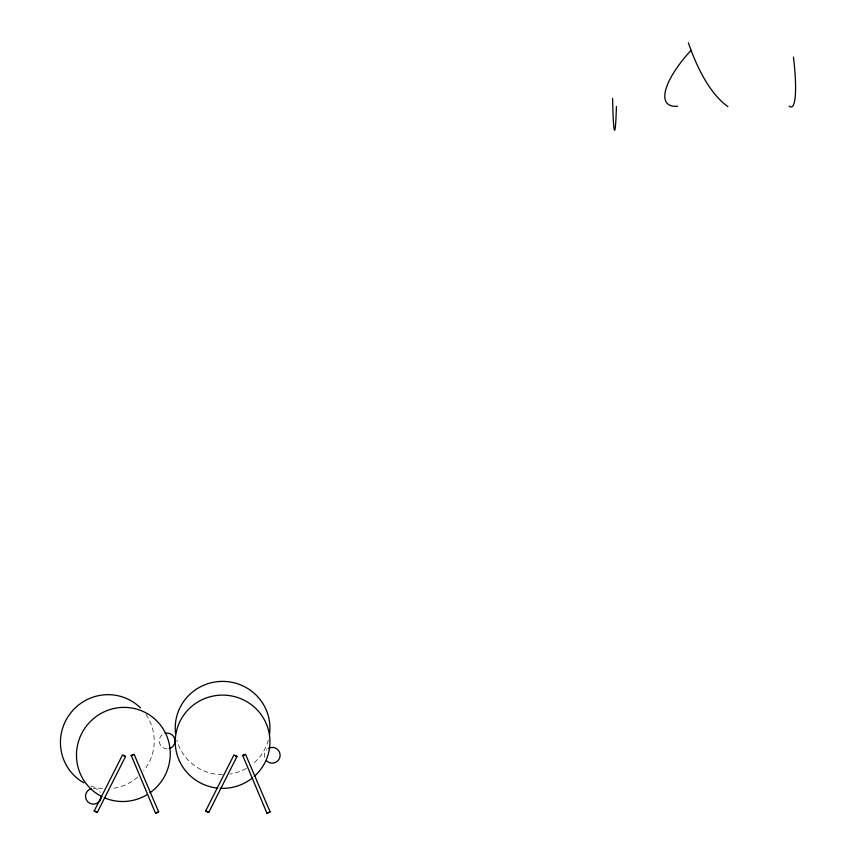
<?xml version="1.0" encoding="UTF-8"?>
<svg xmlns="http://www.w3.org/2000/svg" width="856" height="856" viewBox="0 0 856 856"><rect width="100%" height="100%" fill="white"/><g stroke="black" fill="none" stroke-linecap="round" stroke-linejoin="round"><path stroke-width="0.64" stroke-dasharray="4.28 3.21" d="M264.611 757.325A7.897 7.897 0 0 1 266.655 749.696M167.134 748.872A7.897 7.897 0 0 1 165.09 733.357M93.422 788.365A7.897 7.897 0 0 1 100.259 792.314M268.324 740.098A47.358 46.631 0 0 1 252.392 764.258M246.261 768.41A47.358 46.631 0 0 1 229.996 774.081M222.581 774.659A47.358 46.631 0 0 1 176.85 740.098M145.98 714.482A47.358 46.599 -51.6 0 1 143.765 770.775M137.795 777.023A47.358 46.599 -51.6 0 1 111.002 788.59M102.442 788.611A47.358 46.599 -51.6 0 1 90.533 785.926"/><path stroke-width="1.28" d="M94.235 810.932L122.504 754.949L123.906 755.452L125.543 756.49L97.274 812.472L94.235 810.932L97.274 812.472M205.675 810.932L233.945 754.949L235.346 755.452L236.984 756.49L208.714 812.472L205.675 810.932L208.714 812.472M236.962 756.533L235.165 755.837M130.904 755.581L134.071 754.264L158.638 811.841L157.418 812.579L155.482 813.157L131.332 755.57M155.482 813.157L158.638 811.841M242.344 755.581L245.512 754.264L270.079 811.841L268.859 812.579L266.954 813.2L242.772 755.57M266.954 813.2L270.079 811.841M133.236 754.821L131.653 755.473M244.292 755.003L243.093 755.473M125.393 756.533L123.724 755.837M688.363 42.8L691.07 50.29A224.968 84.402 -89.6 0 0 727.9 106.658M793.458 57.095A70.524 10.968 80.3 0 1 789.2 106.133M677.588 106.262A71.198 23.594 -42.6 0 1 691.07 50.29M616.406 106.508A54.838 2.193 -90 0 1 614.415 130.112A54.838 2.193 -90 0 1 612.607 98.344M268.292 748.444A7.897 7.897 0 0 1 278.703 750.755A7.897 7.897 0 0 1 277.312 761.326A7.897 7.897 0 0 1 266.655 760.856M165.09 733.357A7.897 7.897 0 0 1 174.763 738.942A7.897 7.897 0 0 1 169.178 748.604M101.318 796.262A7.897 7.897 0 0 1 94.107 804.126A7.897 7.897 0 0 1 85.654 797.632A7.897 7.897 0 0 1 91.378 788.633M217.638 788.109A47.358 46.631 0 0 1 178.08 725.792A47.358 46.631 0 0 1 249.053 703.065A47.358 46.631 0 0 1 254.286 776.381M252.392 777.965A47.358 46.631 0 0 1 220.12 788.301M175.491 732.897A47.358 46.631 0 0 1 223.213 681.397A47.358 46.631 0 0 1 269.533 734.116M102.067 796.711A47.358 46.599 -51.6 0 1 85.686 727.033A47.358 46.599 -51.6 0 1 157.108 721.244A47.358 46.599 -51.6 0 1 149.918 792.827M146.815 794.839A47.358 46.599 -51.6 0 1 104.293 797.739M83.888 782.855A47.358 46.599 -51.6 0 1 70.128 713.669A47.358 46.599 -51.6 0 1 140.491 707.933"/></g></svg>
